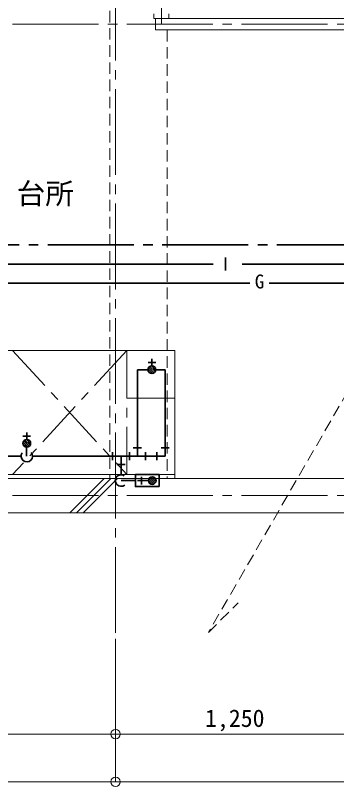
# Model space of a CAD drawing. Units: millimetres at full size, sheet at 1:50; details may follow other scales. Extents: x -9674 to 9699, y -6794 to 6791.
# Drawn here: x -3127 to -1445, y -4208 to -167 of the extents above; entities that cross this region are included whole.
import ezdxf
from ezdxf.enums import TextEntityAlignment as Align

# ---------------------------------------------------------------- set-up
doc = ezdxf.new("R2010")
doc.units = ezdxf.units.MM
doc.header["$LTSCALE"] = 50
doc.header["$PDMODE"] = 32
doc.header["$PDSIZE"] = 50
for name, pattern in [('CHAIN1', [8, 5, -1, 1, -1]), ('CHAIN2', [12, 9, -1, 1, -1]), ('DASHED1', [1.8, 1.2, -0.6])]:
    doc.linetypes.add(name, pattern=pattern)
for name, color, linetype, lineweight in [('1-0_芯', 134, 'CHAIN2', 9), ('1-1_躯体', 134, 'Continuous', 9), ('1-2_間仕切', 134, 'Continuous', 9), ('1-3_建具', 134, 'Continuous', 9), ('1-5_設備', 134, 'Continuous', 9), ('1-8_ハッチ', 134, 'Continuous', 9), ('1-B_寸法', 134, 'Continuous', 9), ('1-C_梁', 134, 'DASHED1', 9), ('2-3_建具', 4, 'Continuous', 35), ('2-9_金物', 1, 'CHAIN2', 35), ('2-A_文字', 6, 'Continuous', 35), ('2-C', 2, 'DASHED1', 25)]:
    doc.layers.add(name, color=color, linetype=linetype, lineweight=lineweight)
doc.layers.add('1-A_文字', color=134, linetype='Continuous')
doc.styles.add('ＭＳ ゴシック', font='')
doc.styles.get('ＭＳ ゴシック').set_extended_font_data('MS Gothic')

msp = doc.modelspace()

# ---------------------------------------------------------------- linework, layer by layer
at = {"layer": '1-0_芯'}
for p, q in [((-2602.71, 4246.64), (-2602.71, -3433.36)), ((-2362.71, 696.64), (-2362.71, -213.36)), ((-8542.71, -213.36), (8067.29, -213.36)), ((-8542.71, -2683.36), (8067.29, -2683.36))]:
    msp.add_line(p, q, dxfattribs=at)
at = {"layer": '1-1_躯体'}
for p, q in [((5957.29, -2593.36), (-6742.71, -2593.36)), ((5957.29, -2773.36), (-6742.71, -2773.36))]:
    msp.add_line(p, q, dxfattribs=at)
at = {"layer": '1-2_間仕切'}
for p, q in [((-2392.71, -183.36), (-2392.71, -243.36)), ((-752.71, -183.36), (-2392.71, -183.36)), ((-2392.71, -243.36), (-1382.71, -243.36))]:
    msp.add_line(p, q, dxfattribs=at)
at = {"layer": '1-3_建具'}
for p, q in [((-2402.71, -183.36), (-2402.71, -158.36)), ((-2322.71, -183.36), (-2322.71, -158.36)), ((-2322.71, -183.36), (-2402.71, -183.36))]:
    msp.add_line(p, q, dxfattribs=at)
at = {"layer": '1-5_設備'}
for p, q in [((-2292.71, -1923.36), (-3382.71, -1923.36)), ((-2292.71, -2593.36), (-2292.71, -1923.36)), ((-2292.71, -2573.36), (-4042.71, -2573.36))]:
    msp.add_line(p, q, dxfattribs=at)
at = {"layer": '1-5_設備', "linetype": 'CHAIN1'}
for p, q in [((-3142.71, -1923.36), (-2542.71, -2573.36)), ((-2542.71, -1923.36), (-3142.71, -2573.36)), ((-2542.71, -2573.36), (-2542.71, -1923.36)), ((-2292.71, -2173.36), (-2542.71, -2173.36))]:
    msp.add_line(p, q, dxfattribs=at)
at = {"layer": '1-8_ハッチ'}
for p, q in [((-2842.88, -2773.36), (-2662.88, -2593.36)), ((-2807.53, -2773.36), (-2627.53, -2593.36)), ((-2772.17, -2773.36), (-2592.17, -2593.36))]:
    msp.add_line(p, q, dxfattribs=at)
at = {"layer": '1-B_寸法'}
for p, q in [((-2602.71, -3433.36), (-2602.71, -4183.36)), ((-4042.71, -3933.36), (-2602.71, -3933.36)), ((-2602.71, -3933.36), (-1352.71, -3933.36)), ((-6802.71, -4183.36), (-2602.71, -4183.36)), ((-2602.71, -4183.36), (1897.29, -4183.36))]:
    msp.add_line(p, q, dxfattribs=at)
for p in [(-2602.71, -3933.36), (-2602.71, -4183.36)]:
    msp.add_point(p, dxfattribs=at)
at = {"layer": '1-C_梁'}
for p, q in [((-2632.71, 666.64), (-2632.71, -2593.36)), ((-2332.71, -243.36), (-2332.71, -2593.36))]:
    msp.add_line(p, q, dxfattribs=at)
at = {"layer": '2-3_建具'}
for p, q in [((-3531.19, -1570.01), (-1898.56, -1570.01)), ((-432.06, -1570.01), (-1798.56, -1570.01)), ((-2412.49, -1967.25), (-2412.49, -2003.64)), ((-2392.49, -1985.45), (-2432.49, -1985.45)), ((-2407.38, -2042.98), (-2431.83, -2018.53)), ((-2400.28, -2039.47), (-2428.33, -2011.42)), ((-2395.3, -2033.85), (-2422.7, -2006.44)), ((-2392.62, -2025.91), (-2414.77, -2003.77)), ((-2397.31, -2010.62), (-2399.48, -2008.45)), ((-2488.06, -2476.68), (-2488.06, -2023.64)), ((-2488.06, -2023.64), (-2432.49, -2023.64)), ((-2418.14, -2042.83), (-2431.68, -2029.28)), ((-2392.62, -2023.64), (-2342.89, -2023.64)), ((-2342.89, -2476.68), (-2342.89, -2023.64)), ((-3047.35, -2371.24), (-3087.35, -2371.24)), ((-3067.35, -2353.05), (-3067.35, -2389.44)), ((-3062.24, -2428.77), (-3086.68, -2404.33)), ((-3072.99, -2428.62), (-3086.54, -2415.08)), ((-3055.13, -2425.27), (-3083.18, -2397.22)), ((-3050.15, -2419.65), (-3077.56, -2392.24)), ((-3047.48, -2411.71), (-3069.62, -2389.57)), ((-3052.16, -2396.42), (-3054.33, -2394.25)), ((-3069.62, -2429.31), (-3069.62, -2476.68)), ((-2618.31, -2455.08), (-2618.31, -2498.28)), ((-2529.72, -2455.08), (-2529.72, -2498.28)), ((-2466.46, -2432.38), (-2509.66, -2432.38)), ((-2446.39, -2455.08), (-2446.39, -2498.28)), ((-2387.18, -2455.08), (-2387.18, -2498.28)), ((-2321.29, -2432.38), (-2364.49, -2432.38)), ((-3097.69, -2476.68), (-3531.19, -2476.68)), ((-2342.89, -2476.68), (-3037.01, -2476.68)), ((-2574.02, -2573.36), (-2574.02, -2476.68)), ((-2595.62, -2520.97), (-2552.42, -2520.97)), ((-2467.11, -2584.61), (-2467.11, -2624.61)), ((-2408.45, -2584.74), (-2430.59, -2606.89)), ((-2498.36, -2604.61), (-2574.02, -2604.61)), ((-2487.11, -2604.61), (-2430.72, -2604.61)), ((-2400.51, -2587.41), (-2427.92, -2614.82)), ((-2423.74, -2589.42), (-2425.91, -2591.59)), ((-2394.89, -2592.39), (-2422.94, -2620.44)), ((-2391.39, -2599.5), (-2415.83, -2623.95)), ((-2391.54, -2610.25), (-2405.08, -2623.8))]:
    msp.add_line(p, q, dxfattribs=at)
msp.add_lwpolyline([(-2373.36, -2635.86), (-2373.36, -2573.36), (-2498.36, -2573.36), (-2498.36, -2635.86)], close=True, dxfattribs=at)
for centre in [(-2412.49, -2023.64), (-3067.35, -2409.44), (-2410.72, -2604.61)]:
    msp.add_circle(centre, 20, dxfattribs=at)
for centre, start, end in [((-3067.35, -2476.68), 145.151, 39.51), ((-2574.02, -2604.61), 55.151, 309.51)]:
    msp.add_arc(centre, 30.34, start, end, dxfattribs=at)
at = {"layer": '2-9_金物'}
msp.add_line((-707.64, -1370.01), (-3431.19, -1370.01), dxfattribs=at)
at = {"layer": '2-A_文字'}
for p, q in [((-2026.59, -1435.6), (-2026.59, -1504.43)), ((-2091.1, -1470.01), (-3531.19, -1470.01)), ((-1938.69, -1470.01), (-607.64, -1470.01))]:
    msp.add_line(p, q, dxfattribs=at)
at = {"layer": '2-C', "color": 7, "lineweight": 9}
for p, q in [((-1205.83, -1824.37), (-2115.87, -3400.6)), ((-2115.87, -3400.6), (-1960.11, -3244.84))]:
    msp.add_line(p, q, dxfattribs=at)

# ---------------------------------------------------------------- texts
at = {"layer": '1-A_文字', "style": 'ＭＳ ゴシック'}
msp.add_text('台所', height=110, dxfattribs=at).set_placement((-3120.7, -1189.01), align=Align.BOTTOM_LEFT)
at = {"layer": '1-B_寸法', "style": 'ＭＳ ゴシック'}
msp.add_text('1,250', height=91.64, dxfattribs=at).set_placement((-2133.96, -3923.36), align=Align.BOTTOM_LEFT)
at = {"layer": '2-3_建具', "color": 7, "style": 'ＭＳ ゴシック'}
msp.add_text('G', height=73.31, dxfattribs=at).set_placement((-1873.56, -1620.01), align=Align.BOTTOM_LEFT)

doc.saveas('drawing.dxf')
